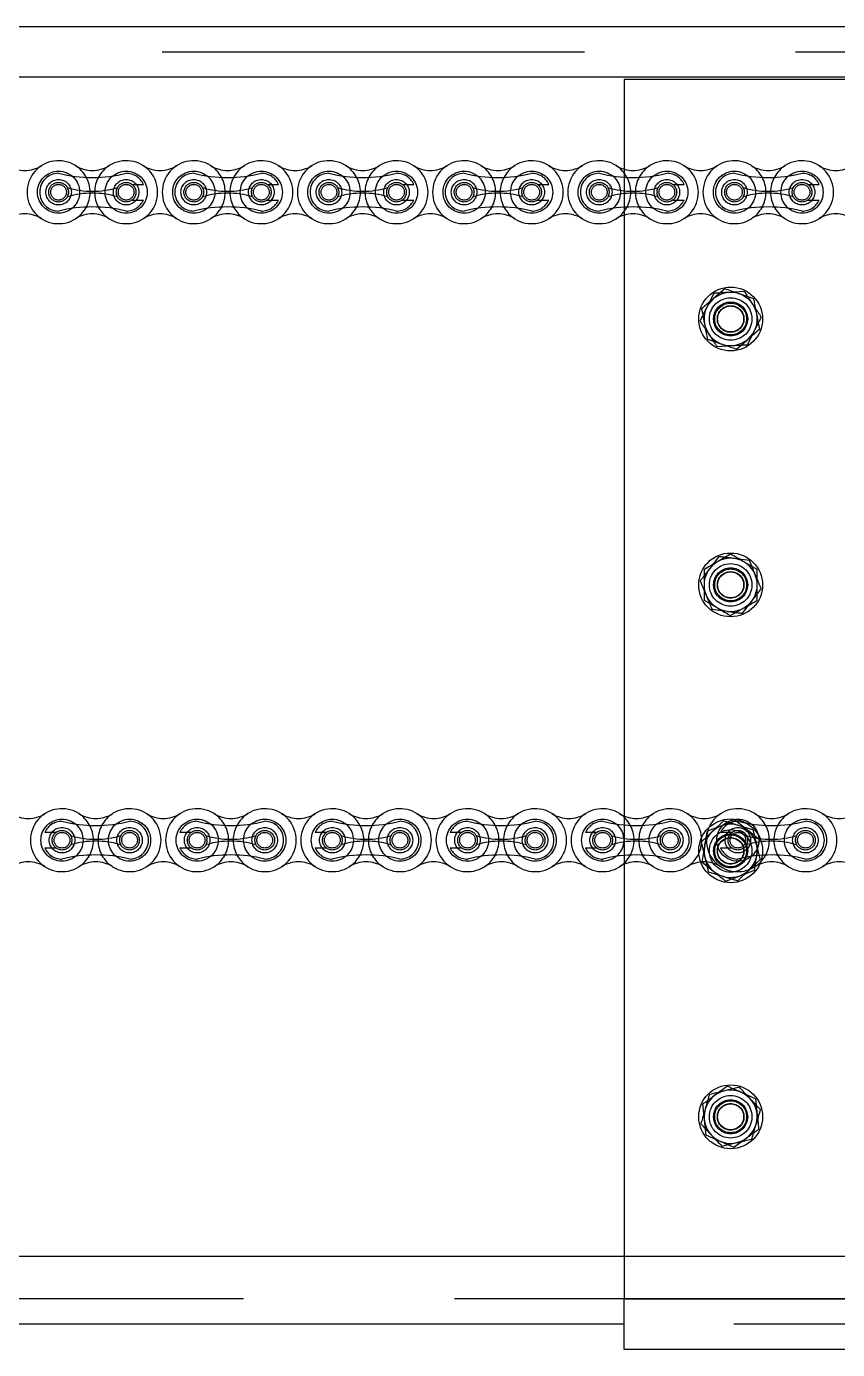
# Model space of a CAD drawing. Header units: metres. Extents: x 0 to 21025, y 0 to 14850.
# Drawn here: x 5375.7 to 5528.1, y 13037.9 to 13286.7 of the extents above; entities that cross this region are included whole.
import ezdxf

# ---------------------------------------------------------------- set-up
doc = ezdxf.new("R2010")
doc.units = ezdxf.units.M
doc.header["$LTSCALE"] = 25
doc.linetypes.add('HIDDEN2', pattern=[4.7625, 3.175, -1.5875])
doc.layers.add('SL4', color=4, linetype='Continuous')
doc.layers.add('ST1', color=7, linetype='HIDDEN2')

msp = doc.modelspace()

# ---------------------------------------------------------------- linework, layer by layer
at = {"layer": 'SL4'}
for p, q in [((4210.539, 13286.681), (5535.514, 13286.681)), ((5535.514, 13277.156), (4210.539, 13277.156)), ((5488.014, 13276.681), (5488.014, 13047.444)), ((5588.014, 13276.681), (5488.014, 13276.681)), ((5506.925, 13237.351), (5504.742, 13235.462)), ((5512.38, 13235.46), (5509.652, 13236.405)), ((5503.649, 13227.903), (5506.376, 13226.957)), ((5509.104, 13226.011), (5511.286, 13227.901)), ((5508.014, 13187.455), (5505.514, 13186.011)), ((5513.014, 13184.568), (5510.514, 13186.011)), ((5503.014, 13178.794), (5505.514, 13177.351)), ((5508.014, 13175.908), (5510.514, 13177.351)), ((5508.93, 13137.382), (5506.232, 13136.353)), ((5513.409, 13133.739), (5511.169, 13135.56)), ((5502.62, 13129.624), (5504.859, 13127.802)), ((5507.099, 13125.981), (5509.796, 13127.009)), ((5509.648, 13087.219), (5506.842, 13086.542)), ((5513.627, 13083.035), (5511.637, 13085.127)), ((5502.402, 13080.327), (5504.391, 13078.236)), ((5506.38, 13076.144), (5509.187, 13076.821)), ((4258.039, 13055.444), (5488.014, 13055.444)), ((5588.014, 13047.444), (5488.014, 13047.444)), ((5488.014, 13037.919), (5488.014, 13047.444)), ((5488.014, 13042.681), (4258.039, 13042.681)), ((5588.014, 13037.919), (5488.014, 13037.919))]:
    msp.add_line(p, q, dxfattribs=at)
for centre, start, end in [((5508.014, 13231.681), 70.8771, 130.8771), ((5508.014, 13231.681), 130.8771, 190.8771), ((5508.014, 13231.681), 10.8771, 70.8771), ((5508.014, 13231.681), 310.8771, 10.8771), ((5508.014, 13231.681), 190.8771, 250.8771), ((5508.014, 13231.681), 250.8771, 310.8771), ((5508.014, 13181.681), 120, 180), ((5508.014, 13181.681), 60, 120), ((5508.014, 13181.681), 0, 60), ((5508.014, 13181.681), 180, 240), ((5508.014, 13181.681), 300, 0), ((5508.014, 13181.681), 240, 300), ((5508.014, 13131.681), 110.8771, 170.8771), ((5508.014, 13131.681), 50.8771, 110.8771), ((5508.014, 13131.681), 350.8771, 50.8771), ((5508.014, 13131.681), 170.8771, 230.8771), ((5508.014, 13131.681), 290.8771, 350.8771), ((5508.014, 13131.681), 230.8771, 290.8771), ((5508.014, 13081.681), 103.56164, 163.56164), ((5508.014, 13081.681), 43.56164, 103.56164), ((5508.014, 13081.681), 343.56164, 43.56164), ((5508.014, 13081.681), 163.56164, 223.56164), ((5508.014, 13081.681), 283.56164, 343.56164), ((5508.014, 13081.681), 223.56164, 283.56164)]:
    msp.add_arc(centre, 5, start, end, dxfattribs=at)
for points, knots in [([(5509.652, 13236.405), (5509.587, 13236.428), (5508.666, 13236.747), (5507.764, 13237.06), (5506.925, 13237.351)], [0, 0, 0, 0, 0.0702006, 1, 1, 1, 1]), ([(5504.742, 13235.462), (5504.69, 13235.417), (5503.953, 13234.779), (5503.231, 13234.154), (5502.559, 13233.573)], [0, 0, 0, 0, 0.0702006, 1, 1, 1, 1]), ([(5512.924, 13232.625), (5512.882, 13232.847), (5512.697, 13233.806), (5512.518, 13234.741), (5512.38, 13235.46)], [0, 0, 0, 0, 0.2318493, 1, 1, 1, 1]), ([(5502.559, 13233.573), (5502.697, 13232.854), (5502.877, 13231.919), (5503.061, 13230.96), (5503.104, 13230.738)], [0, 0, 0, 0, 0.7681507, 1, 1, 1, 1]), ([(5513.469, 13229.79), (5513.432, 13229.985), (5513.254, 13230.908), (5513.07, 13231.867), (5512.924, 13232.625)], [0, 0, 0, 0, 0.2110008, 1, 1, 1, 1]), ([(5503.104, 13230.738), (5503.249, 13229.98), (5503.434, 13229.021), (5503.611, 13228.098), (5503.649, 13227.903)], [0, 0, 0, 0, 0.7889992, 1, 1, 1, 1]), ([(5511.286, 13227.901), (5511.338, 13227.945), (5512.075, 13228.583), (5512.797, 13229.209), (5513.469, 13229.79)], [0, 0, 0, 0, 0.0702006, 1, 1, 1, 1]), ([(5506.376, 13226.957), (5506.441, 13226.935), (5507.362, 13226.615), (5508.264, 13226.302), (5509.104, 13226.011)], [0, 0, 0, 0, 0.0702006, 1, 1, 1, 1]), ([(5510.514, 13186.011), (5510.455, 13186.046), (5509.611, 13186.533), (5508.783, 13187.011), (5508.014, 13187.455)], [0, 0, 0, 0, 0.0702006, 1, 1, 1, 1]), ([(5505.514, 13186.011), (5505.455, 13185.977), (5504.611, 13185.49), (5503.783, 13185.012), (5503.014, 13184.568)], [0, 0, 0, 0, 0.07020058, 1, 1, 1, 1]), ([(5503.014, 13184.568), (5503.014, 13183.837), (5503.014, 13182.884), (5503.014, 13181.908), (5503.014, 13181.681)], [0, 0, 0, 0, 0.7681507, 1, 1, 1, 1]), ([(5513.014, 13181.681), (5513.014, 13181.908), (5513.014, 13182.884), (5513.014, 13183.837), (5513.014, 13184.568)], [0, 0, 0, 0, 0.2318493, 1, 1, 1, 1]), ([(5503.014, 13181.681), (5503.014, 13180.91), (5503.014, 13179.933), (5503.014, 13178.993), (5503.014, 13178.794)], [0, 0, 0, 0, 0.7889992, 1, 1, 1, 1]), ([(5513.014, 13178.794), (5513.014, 13178.993), (5513.014, 13179.933), (5513.014, 13180.91), (5513.014, 13181.681)], [0, 0, 0, 0, 0.2110008, 1, 1, 1, 1]), ([(5505.514, 13177.351), (5505.573, 13177.317), (5506.418, 13176.829), (5507.245, 13176.352), (5508.014, 13175.908)], [0, 0, 0, 0, 0.0702006, 1, 1, 1, 1]), ([(5510.514, 13177.351), (5510.573, 13177.385), (5511.418, 13177.873), (5512.245, 13178.35), (5513.014, 13178.794)], [0, 0, 0, 0, 0.07020058, 1, 1, 1, 1]), ([(5511.169, 13135.56), (5511.116, 13135.603), (5510.36, 13136.218), (5509.619, 13136.821), (5508.93, 13137.382)], [0, 0, 0, 0, 0.0702006, 1, 1, 1, 1]), ([(5503.535, 13135.324), (5503.419, 13134.602), (5503.268, 13133.662), (5503.113, 13132.698), (5503.077, 13132.474)], [0, 0, 0, 0, 0.7681507, 1, 1, 1, 1]), ([(5506.232, 13136.353), (5506.168, 13136.329), (5505.258, 13135.981), (5504.365, 13135.641), (5503.535, 13135.324)], [0, 0, 0, 0, 0.0702006, 1, 1, 1, 1]), ([(5503.077, 13132.474), (5502.955, 13131.713), (5502.8, 13130.748), (5502.651, 13129.82), (5502.62, 13129.624)], [0, 0, 0, 0, 0.7889992, 1, 1, 1, 1]), ([(5512.951, 13130.888), (5512.987, 13131.112), (5513.142, 13132.076), (5513.293, 13133.017), (5513.409, 13133.739)], [0, 0, 0, 0, 0.2318493, 1, 1, 1, 1]), ([(5512.493, 13128.038), (5512.525, 13128.234), (5512.674, 13129.162), (5512.829, 13130.127), (5512.951, 13130.888)], [0, 0, 0, 0, 0.2110008, 1, 1, 1, 1]), ([(5504.859, 13127.802), (5504.912, 13127.759), (5505.669, 13127.144), (5506.41, 13126.541), (5507.099, 13125.981)], [0, 0, 0, 0, 0.0702006, 1, 1, 1, 1]), ([(5509.796, 13127.009), (5509.86, 13127.034), (5510.771, 13127.381), (5511.663, 13127.722), (5512.493, 13128.038)], [0, 0, 0, 0, 0.07020058, 1, 1, 1, 1]), ([(5504.035, 13085.865), (5503.828, 13085.163), (5503.559, 13084.25), (5503.283, 13083.313), (5503.219, 13083.096)], [0, 0, 0, 0, 0.7681507, 1, 1, 1, 1]), ([(5506.842, 13086.542), (5506.775, 13086.526), (5505.828, 13086.297), (5504.899, 13086.073), (5504.035, 13085.865)], [0, 0, 0, 0, 0.0702006, 1, 1, 1, 1]), ([(5511.637, 13085.127), (5511.59, 13085.176), (5510.918, 13085.883), (5510.26, 13086.575), (5509.648, 13087.219)], [0, 0, 0, 0, 0.07020058, 1, 1, 1, 1]), ([(5503.219, 13083.096), (5503, 13082.357), (5502.724, 13081.419), (5502.458, 13080.518), (5502.402, 13080.327)], [0, 0, 0, 0, 0.78899924, 1, 1, 1, 1]), ([(5512.81, 13080.266), (5512.874, 13080.483), (5513.15, 13081.42), (5513.42, 13082.334), (5513.627, 13083.035)], [0, 0, 0, 0, 0.2318493, 1, 1, 1, 1]), ([(5511.993, 13077.498), (5512.049, 13077.688), (5512.315, 13078.589), (5512.592, 13079.527), (5512.81, 13080.266)], [0, 0, 0, 0, 0.2110008, 1, 1, 1, 1]), ([(5504.391, 13078.236), (5504.438, 13078.186), (5505.11, 13077.48), (5505.768, 13076.787), (5506.38, 13076.144)], [0, 0, 0, 0, 0.07020058, 1, 1, 1, 1]), ([(5509.187, 13076.821), (5509.253, 13076.837), (5510.201, 13077.065), (5511.129, 13077.289), (5511.993, 13077.498)], [0, 0, 0, 0, 0.07020058, 1, 1, 1, 1])]:
    msp.add_open_spline(points, degree=3, knots=knots, dxfattribs=at)
at = {"layer": 'ST1'}
for p, q in [((4210.539, 13281.919), (5535.514, 13281.919)), ((5535.514, 13277.156), (4210.539, 13277.156)), ((5395.536, 13256.997), (5397.659, 13256.997)), ((5420.936, 13256.997), (5423.059, 13256.997)), ((5446.336, 13256.997), (5448.459, 13256.997)), ((5471.735, 13256.997), (5473.859, 13256.997)), ((5497.135, 13256.997), (5499.259, 13256.997)), ((5522.535, 13256.997), (5524.659, 13256.997)), ((5395.536, 13254.045), (5397.659, 13254.045)), ((5420.936, 13254.045), (5423.059, 13254.045)), ((5446.336, 13254.045), (5448.459, 13254.045)), ((5471.735, 13254.045), (5473.859, 13254.045)), ((5497.135, 13254.045), (5499.259, 13254.045)), ((5522.535, 13254.045), (5524.659, 13254.045)), ((5510.599, 13236.844), (5507.718, 13236.672)), ((5504.836, 13236.501), (5503.543, 13233.92)), ((5511.192, 13226.861), (5512.485, 13229.442)), ((5505.429, 13226.519), (5508.311, 13226.69)), ((5505.803, 13187.014), (5504.046, 13184.723)), ((5511.527, 13186.263), (5508.665, 13186.639)), ((5504.501, 13177.099), (5507.363, 13176.724)), ((5510.226, 13176.348), (5511.982, 13178.639)), ((5506.676, 13137.298), (5504.579, 13135.314)), ((5381.261, 13135.162), (5379.137, 13135.162)), ((5406.661, 13135.162), (5404.537, 13135.162)), ((5432.061, 13135.162), (5429.937, 13135.162)), ((5457.461, 13135.162), (5455.337, 13135.162)), ((5482.861, 13135.162), (5480.737, 13135.162)), ((5508.261, 13135.162), (5506.137, 13135.162)), ((5512.209, 13135.648), (5509.443, 13136.473)), ((5381.261, 13132.21), (5379.137, 13132.21)), ((5406.661, 13132.21), (5404.537, 13132.21)), ((5432.061, 13132.21), (5429.937, 13132.21)), ((5457.461, 13132.21), (5455.337, 13132.21)), ((5482.861, 13132.21), (5480.737, 13132.21)), ((5508.261, 13132.21), (5506.137, 13132.21)), ((5503.819, 13127.714), (5506.586, 13126.89)), ((5509.352, 13126.065), (5511.45, 13128.048)), ((5507.402, 13087.422), (5505.069, 13085.722)), ((5512.68, 13085.082), (5510.041, 13086.252)), ((5503.348, 13078.281), (5505.987, 13077.11)), ((5508.626, 13075.94), (5510.959, 13077.64)), ((4210.539, 13055.444), (5535.514, 13055.444)), ((5488.014, 13055.444), (5535.514, 13055.444)), ((5535.514, 13047.444), (4210.539, 13047.444)), ((5488.014, 13047.444), (5588.014, 13047.444)), ((5588.014, 13042.681), (5488.014, 13042.681))]:
    msp.add_line(p, q, dxfattribs=at)
for centre, radius in [((5381.729, 13255.521), 3.96), ((5394.429, 13255.521), 3.96), ((5407.129, 13255.521), 3.96), ((5419.829, 13255.521), 3.96), ((5432.529, 13255.521), 3.96), ((5445.228, 13255.521), 3.96), ((5457.928, 13255.521), 3.96), ((5470.628, 13255.521), 3.96), ((5483.328, 13255.521), 3.96), ((5496.028, 13255.521), 3.96), ((5508.728, 13255.521), 3.96), ((5521.428, 13255.521), 3.96), ((5381.729, 13255.521), 2.398), ((5381.729, 13255.521), 1.845), ((5381.729, 13255.521), 1.476), ((5394.429, 13255.521), 2.398), ((5394.429, 13255.521), 1.845), ((5394.429, 13255.521), 1.476), ((5407.129, 13255.521), 2.399), ((5407.129, 13255.521), 1.845), ((5407.129, 13255.521), 1.476), ((5419.829, 13255.521), 2.399), ((5419.829, 13255.521), 1.845), ((5419.829, 13255.521), 1.476), ((5432.529, 13255.521), 2.398), ((5432.529, 13255.521), 1.845), ((5432.529, 13255.521), 1.476), ((5445.228, 13255.521), 2.399), ((5445.228, 13255.521), 1.845), ((5445.228, 13255.521), 1.476), ((5457.928, 13255.521), 2.398), ((5457.928, 13255.521), 1.845), ((5457.928, 13255.521), 1.476), ((5470.628, 13255.521), 2.398), ((5470.628, 13255.521), 1.845), ((5470.628, 13255.521), 1.476), ((5483.328, 13255.521), 2.398), ((5483.328, 13255.521), 1.845), ((5483.328, 13255.521), 1.476), ((5496.028, 13255.521), 2.399), ((5496.028, 13255.521), 1.845), ((5496.028, 13255.521), 1.476), ((5508.728, 13255.521), 2.399), ((5508.728, 13255.521), 1.845), ((5508.728, 13255.521), 1.476), ((5521.428, 13255.521), 2.399), ((5521.428, 13255.521), 1.845), ((5521.428, 13255.521), 1.476), ((5508.014, 13231.681), 6), ((5508.014, 13231.681), 4), ((5508.014, 13231.681), 3.2), ((5508.014, 13231.681), 3), ((5508.014, 13231.681), 2.5), ((5508.014, 13231.681), 2.445), ((5508.014, 13181.681), 6), ((5508.014, 13181.681), 4), ((5508.014, 13181.681), 3.2), ((5508.014, 13181.681), 3), ((5508.014, 13181.681), 2.5), ((5508.014, 13181.681), 2.445), ((5382.368, 13133.686), 3.96), ((5395.068, 13133.686), 3.96), ((5407.768, 13133.686), 3.96), ((5420.468, 13133.686), 3.96), ((5433.168, 13133.686), 3.96), ((5445.868, 13133.686), 3.96), ((5458.568, 13133.686), 3.96), ((5471.268, 13133.686), 3.96), ((5483.968, 13133.686), 3.96), ((5496.668, 13133.686), 3.96), ((5508.014, 13131.681), 6), ((5509.368, 13133.686), 3.96), ((5522.068, 13133.686), 3.96), ((5382.368, 13133.686), 2.399), ((5382.368, 13133.686), 1.845), ((5382.368, 13133.686), 1.476), ((5395.068, 13133.686), 2.399), ((5395.068, 13133.686), 1.845), ((5395.068, 13133.686), 1.476), ((5407.768, 13133.686), 2.399), ((5407.768, 13133.686), 1.845), ((5407.768, 13133.686), 1.476), ((5420.468, 13133.686), 2.399), ((5420.468, 13133.686), 1.845), ((5420.468, 13133.686), 1.476), ((5433.168, 13133.686), 2.399), ((5433.168, 13133.686), 1.845), ((5433.168, 13133.686), 1.476), ((5445.868, 13133.686), 2.398), ((5445.868, 13133.686), 1.845), ((5445.868, 13133.686), 1.476), ((5458.568, 13133.686), 2.398), ((5458.568, 13133.686), 1.845), ((5458.568, 13133.686), 1.476), ((5471.268, 13133.686), 2.398), ((5471.268, 13133.686), 1.845), ((5471.268, 13133.686), 1.476), ((5483.968, 13133.686), 2.398), ((5483.968, 13133.686), 1.845), ((5483.968, 13133.686), 1.476), ((5496.668, 13133.686), 2.398), ((5496.668, 13133.686), 1.845), ((5496.668, 13133.686), 1.476), ((5508.014, 13131.681), 4), ((5508.014, 13131.681), 3.2), ((5508.014, 13131.681), 3), ((5509.368, 13133.686), 2.399), ((5509.368, 13133.686), 1.845), ((5509.368, 13133.686), 1.476), ((5522.068, 13133.686), 2.399), ((5522.068, 13133.686), 1.845), ((5522.068, 13133.686), 1.476), ((5508.014, 13131.681), 2.5), ((5508.014, 13131.681), 2.446), ((5508.014, 13081.681), 6), ((5508.014, 13081.681), 4), ((5508.014, 13081.681), 3.2), ((5508.014, 13081.681), 3), ((5508.014, 13081.681), 2.5), ((5508.014, 13081.681), 2.446)]:
    msp.add_circle(centre, radius, dxfattribs=at)
for centre, radius, start, end in [((5375.379, 13265.514), 5.92, 237.56669, 302.43331), ((5381.729, 13255.521), 5.92, 57.56669, 302.43331), ((5381.729, 13255.521), 3.552, 90, 270), ((5388.079, 13284.618), 26.322, 256.04015, 283.95985), ((5388.079, 13265.514), 5.92, 237.56669, 302.43331), ((5381.729, 13255.521), 5.92, 302.43324, 57.56676), ((5394.429, 13255.521), 5.92, 122.43324, 237.56676), ((5394.429, 13255.521), 5.92, 237.56669, 122.43331), ((5394.429, 13255.521), 3.552, 24.55336, 90), ((5400.779, 13265.514), 5.92, 237.56669, 302.43331), ((5407.129, 13255.521), 5.92, 57.56669, 302.43331), ((5407.129, 13255.521), 3.552, 90, 270), ((5413.479, 13284.618), 26.322, 256.04015, 283.95985), ((5413.479, 13265.514), 5.92, 237.56669, 302.43331), ((5407.129, 13255.521), 5.92, 302.43324, 57.56676), ((5419.829, 13255.521), 5.92, 122.43324, 237.56676), ((5419.829, 13255.521), 5.92, 237.56669, 122.43331), ((5419.829, 13255.521), 3.552, 24.55336, 90), ((5426.179, 13265.514), 5.92, 237.56669, 302.43331), ((5432.529, 13255.521), 5.92, 57.56669, 302.43331), ((5432.529, 13255.521), 3.552, 90, 270), ((5438.879, 13284.618), 26.322, 256.04015, 283.95985), ((5438.879, 13265.514), 5.92, 237.56669, 302.43331), ((5432.529, 13255.521), 5.92, 302.43324, 57.56676), ((5445.228, 13255.521), 5.92, 122.43324, 237.56676), ((5445.228, 13255.521), 5.92, 237.56669, 122.43331), ((5445.228, 13255.521), 3.552, 24.55336, 90), ((5451.578, 13265.514), 5.92, 237.56669, 302.43331), ((5457.928, 13255.521), 5.92, 57.56669, 302.43331), ((5457.928, 13255.521), 3.552, 90, 270), ((5464.278, 13284.618), 26.322, 256.04015, 283.95985), ((5464.278, 13265.514), 5.92, 237.56669, 302.43331), ((5457.928, 13255.521), 5.92, 302.43324, 57.56676), ((5470.628, 13255.521), 5.92, 122.43324, 237.56676), ((5470.628, 13255.521), 5.92, 237.56669, 122.43331), ((5470.628, 13255.521), 3.552, 24.55336, 90), ((5476.978, 13265.514), 5.92, 237.56669, 302.43331), ((5483.328, 13255.521), 5.92, 57.56669, 302.43331), ((5483.328, 13255.521), 3.552, 90, 270), ((5489.678, 13284.618), 26.322, 256.04015, 283.95985), ((5489.678, 13265.514), 5.92, 237.56669, 302.43331), ((5483.328, 13255.521), 5.92, 302.43324, 57.56676), ((5496.028, 13255.521), 5.92, 122.43324, 237.56676), ((5496.028, 13255.521), 5.92, 237.56669, 122.43331), ((5496.028, 13255.521), 3.552, 24.55336, 90), ((5502.378, 13265.514), 5.92, 237.56669, 302.43331), ((5508.728, 13255.521), 5.92, 57.56669, 302.43331), ((5508.728, 13255.521), 3.552, 90, 270), ((5515.078, 13284.618), 26.322, 256.04015, 283.95985), ((5515.078, 13265.514), 5.92, 237.56669, 302.43331), ((5508.728, 13255.521), 5.92, 302.43324, 57.56676), ((5521.428, 13255.521), 5.92, 122.43324, 237.56676), ((5521.428, 13255.521), 5.92, 237.56669, 122.43331), ((5521.428, 13255.521), 3.552, 24.55336, 90), ((5527.778, 13265.514), 5.92, 237.56669, 302.43331), ((5388.079, 13271.874), 16.175, 252.993, 287.007), ((5388.079, 13239.169), 16.175, 72.993, 107.007), ((5413.479, 13271.874), 16.175, 252.993, 287.007), ((5413.479, 13239.169), 16.175, 72.993, 107.007), ((5438.879, 13271.874), 16.175, 252.993, 287.007), ((5438.879, 13239.169), 16.175, 72.993, 107.007), ((5464.278, 13271.874), 16.175, 252.993, 287.007), ((5464.278, 13239.169), 16.175, 72.993, 107.007), ((5489.678, 13271.874), 16.175, 252.993, 287.007), ((5489.678, 13239.169), 16.175, 72.993, 107.007), ((5515.078, 13271.874), 16.175, 252.993, 287.007), ((5515.078, 13239.169), 16.175, 72.993, 107.007), ((5388.079, 13226.424), 26.322, 76.04015, 103.95985), ((5394.429, 13255.521), 3.552, 270, 335.44664), ((5413.479, 13226.424), 26.322, 76.04015, 103.95985), ((5419.829, 13255.521), 3.552, 270, 335.44664), ((5438.879, 13226.424), 26.322, 76.04015, 103.95985), ((5445.228, 13255.521), 3.552, 270, 335.44664), ((5464.278, 13226.424), 26.322, 76.04015, 103.95985), ((5470.628, 13255.521), 3.552, 270, 335.44664), ((5489.678, 13226.424), 26.322, 76.04015, 103.95985), ((5496.028, 13255.521), 3.552, 270, 335.44664), ((5515.078, 13226.424), 26.322, 76.04015, 103.95985), ((5521.428, 13255.521), 3.552, 270, 335.44664), ((5375.379, 13245.528), 5.92, 57.56669, 122.43331), ((5388.079, 13245.528), 5.92, 57.56669, 122.43331), ((5400.779, 13245.528), 5.92, 57.56669, 122.43331), ((5413.479, 13245.528), 5.92, 57.56669, 122.43331), ((5426.179, 13245.528), 5.92, 57.56669, 122.43331), ((5438.879, 13245.528), 5.92, 57.56669, 122.43331), ((5451.578, 13245.528), 5.92, 57.56669, 122.43331), ((5464.278, 13245.528), 5.92, 57.56669, 122.43331), ((5476.978, 13245.528), 5.92, 57.56669, 122.43331), ((5489.678, 13245.528), 5.92, 57.56669, 122.43331), ((5502.378, 13245.528), 5.92, 57.56669, 122.43331), ((5515.078, 13245.528), 5.92, 57.56669, 122.43331), ((5527.778, 13245.528), 5.92, 57.56669, 122.43331), ((5376.018, 13143.679), 5.92, 237.56669, 302.43331), ((5382.368, 13133.686), 5.92, 57.56669, 302.43331), ((5382.368, 13133.686), 3.552, 90, 155.44664), ((5388.718, 13162.783), 26.322, 256.04015, 283.95985), ((5388.718, 13143.679), 5.92, 237.56669, 302.43331), ((5382.368, 13133.686), 5.92, 302.43324, 57.56676), ((5395.068, 13133.686), 5.92, 122.43324, 237.56676), ((5395.068, 13133.686), 5.92, 237.56669, 122.43331), ((5395.068, 13133.686), 3.552, 270, 90), ((5401.418, 13143.679), 5.92, 237.56669, 302.43331), ((5407.768, 13133.686), 5.92, 57.56669, 302.43331), ((5407.768, 13133.686), 3.552, 90, 155.44664), ((5414.118, 13162.783), 26.322, 256.04015, 283.95985), ((5414.118, 13143.679), 5.92, 237.56669, 302.43331), ((5407.768, 13133.686), 5.92, 302.43324, 57.56676), ((5420.468, 13133.686), 5.92, 122.43324, 237.56676), ((5420.468, 13133.686), 5.92, 237.56669, 122.43331), ((5420.468, 13133.686), 3.552, 270, 90), ((5426.818, 13143.679), 5.92, 237.56669, 302.43331), ((5433.168, 13133.686), 5.92, 57.56669, 302.43331), ((5433.168, 13133.686), 3.552, 90, 155.44664), ((5439.518, 13162.783), 26.322, 256.04015, 283.95985), ((5439.518, 13143.679), 5.92, 237.56669, 302.43331), ((5433.168, 13133.686), 5.92, 302.43324, 57.56676), ((5445.868, 13133.686), 5.92, 122.43324, 237.56676), ((5445.868, 13133.686), 5.92, 237.56669, 122.43331), ((5445.868, 13133.686), 3.552, 270, 90), ((5452.218, 13143.679), 5.92, 237.56669, 302.43331), ((5458.568, 13133.686), 5.92, 57.56669, 302.43331), ((5458.568, 13133.686), 3.552, 90, 155.44664), ((5464.918, 13162.783), 26.322, 256.04015, 283.95985), ((5464.918, 13143.679), 5.92, 237.56669, 302.43331), ((5458.568, 13133.686), 5.92, 302.43324, 57.56676), ((5471.268, 13133.686), 5.92, 122.43324, 237.56676), ((5471.268, 13133.686), 5.92, 237.56669, 122.43331), ((5471.268, 13133.686), 3.552, 270, 90), ((5477.618, 13143.679), 5.92, 237.56669, 302.43331), ((5483.968, 13133.686), 5.92, 57.56669, 302.43331), ((5483.968, 13133.686), 3.552, 90, 155.44664), ((5490.318, 13162.783), 26.322, 256.04015, 283.95985), ((5490.318, 13143.679), 5.92, 237.56669, 302.43331), ((5483.968, 13133.686), 5.92, 302.43324, 57.56676), ((5496.668, 13133.686), 5.92, 122.43324, 237.56676), ((5496.668, 13133.686), 5.92, 237.56669, 122.43331), ((5496.668, 13133.686), 3.552, 270, 90), ((5503.018, 13143.679), 5.92, 237.56669, 302.43331), ((5509.368, 13133.686), 5.92, 57.56669, 302.43331), ((5509.368, 13133.686), 3.552, 90, 155.44664), ((5515.718, 13162.783), 26.322, 256.04015, 283.95985), ((5515.718, 13143.679), 5.92, 237.56669, 302.43331), ((5509.368, 13133.686), 5.92, 302.43328, 57.56676), ((5522.068, 13133.686), 5.92, 122.43324, 237.56676), ((5522.068, 13133.686), 5.92, 237.56669, 122.43331), ((5522.068, 13133.686), 3.552, 270, 90), ((5528.418, 13143.679), 5.92, 237.56669, 302.43331), ((5382.368, 13133.686), 3.552, 204.55336, 270), ((5388.718, 13150.039), 16.175, 252.993, 287.007), ((5388.718, 13117.334), 16.175, 72.993, 107.007), ((5407.768, 13133.686), 3.552, 204.55336, 270), ((5414.118, 13150.039), 16.175, 252.993, 287.007), ((5414.118, 13117.334), 16.175, 72.993, 107.007), ((5433.168, 13133.686), 3.552, 204.55336, 270), ((5439.518, 13150.039), 16.175, 252.993, 287.007), ((5439.518, 13117.334), 16.175, 72.993, 107.007), ((5458.568, 13133.686), 3.552, 204.55336, 270), ((5464.918, 13150.039), 16.175, 252.993, 287.007), ((5464.918, 13117.334), 16.175, 72.993, 107.007), ((5483.968, 13133.686), 3.552, 204.55336, 270), ((5490.318, 13150.039), 16.175, 252.993, 287.007), ((5490.318, 13117.334), 16.175, 72.993, 107.007), ((5509.368, 13133.686), 3.552, 204.55336, 270), ((5515.718, 13150.039), 16.175, 252.993, 287.007), ((5515.718, 13117.334), 16.175, 72.993, 107.007), ((5388.718, 13104.589), 26.322, 76.04015, 103.95985), ((5414.118, 13104.589), 26.322, 76.04015, 103.95985), ((5439.518, 13104.589), 26.322, 76.04015, 103.95985), ((5464.918, 13104.589), 26.322, 76.04015, 103.95985), ((5490.318, 13104.589), 26.322, 76.04015, 103.95985), ((5515.718, 13104.589), 26.322, 76.04015, 103.95985), ((5376.018, 13123.693), 5.92, 57.56669, 122.43331), ((5388.718, 13123.693), 5.92, 57.56669, 122.43331), ((5401.418, 13123.693), 5.92, 57.56669, 122.43331), ((5414.118, 13123.693), 5.92, 57.56669, 122.43331), ((5426.818, 13123.693), 5.92, 57.56669, 122.43331), ((5439.518, 13123.693), 5.92, 57.56669, 122.43331), ((5452.218, 13123.693), 5.92, 57.56669, 122.43331), ((5464.918, 13123.693), 5.92, 57.56669, 122.43331), ((5477.618, 13123.693), 5.92, 57.56669, 122.43331), ((5490.318, 13123.693), 5.92, 57.56669, 122.43331), ((5503.018, 13123.693), 5.92, 57.56669, 122.43331), ((5515.718, 13123.693), 5.92, 57.56669, 122.43331), ((5528.418, 13123.693), 5.92, 57.56669, 122.43331)]:
    msp.add_arc(centre, radius, start, end, dxfattribs=at)
for points, knots in [([(5507.718, 13236.672), (5507.649, 13236.668), (5506.676, 13236.611), (5505.723, 13236.554), (5504.836, 13236.501)], [0, 0, 0, 0, 0.0702006, 1, 1, 1, 1]), ([(5510.599, 13236.844), (5510.733, 13236.641), (5511.251, 13235.856), (5511.789, 13235.04), (5512.188, 13234.434)], [0, 0, 0, 0, 0.2575513, 1, 1, 1, 1]), ([(5512.188, 13234.434), (5512.333, 13234.214), (5512.871, 13233.399), (5513.394, 13232.604), (5513.777, 13232.024)], [0, 0, 0, 0, 0.2686336, 1, 1, 1, 1]), ([(5503.543, 13233.92), (5503.513, 13233.859), (5503.076, 13232.987), (5502.649, 13232.133), (5502.251, 13231.339)], [0, 0, 0, 0, 0.07020058, 1, 1, 1, 1]), ([(5512.485, 13229.442), (5512.516, 13229.504), (5512.952, 13230.375), (5513.38, 13231.229), (5513.777, 13232.024)], [0, 0, 0, 0, 0.0702006, 1, 1, 1, 1]), ([(5502.251, 13231.339), (5502.384, 13231.136), (5502.902, 13230.351), (5503.44, 13229.535), (5503.84, 13228.929)], [0, 0, 0, 0, 0.2575513, 1, 1, 1, 1]), ([(5503.84, 13228.929), (5503.984, 13228.71), (5504.522, 13227.894), (5505.046, 13227.1), (5505.429, 13226.519)], [0, 0, 0, 0, 0.2686336, 1, 1, 1, 1]), ([(5508.311, 13226.69), (5508.379, 13226.694), (5509.352, 13226.752), (5510.306, 13226.809), (5511.192, 13226.861)], [0, 0, 0, 0, 0.0702006, 1, 1, 1, 1]), ([(5508.665, 13186.639), (5508.597, 13186.648), (5507.63, 13186.774), (5506.683, 13186.899), (5505.803, 13187.014)], [0, 0, 0, 0, 0.0702006, 1, 1, 1, 1]), ([(5504.046, 13184.723), (5504.005, 13184.669), (5503.411, 13183.896), (5502.83, 13183.137), (5502.29, 13182.433)], [0, 0, 0, 0, 0.0702006, 1, 1, 1, 1]), ([(5511.527, 13186.263), (5511.62, 13186.039), (5511.98, 13185.17), (5512.355, 13184.267), (5512.633, 13183.596)], [0, 0, 0, 0, 0.2575513, 1, 1, 1, 1]), ([(5502.29, 13182.433), (5502.383, 13182.209), (5502.743, 13181.339), (5503.117, 13180.436), (5503.396, 13179.766)], [0, 0, 0, 0, 0.25755135, 1, 1, 1, 1]), ([(5512.633, 13183.596), (5512.733, 13183.354), (5513.108, 13182.451), (5513.472, 13181.573), (5513.739, 13180.93)], [0, 0, 0, 0, 0.2686336, 1, 1, 1, 1]), ([(5503.396, 13179.766), (5503.496, 13179.523), (5503.87, 13178.621), (5504.235, 13177.742), (5504.501, 13177.099)], [0, 0, 0, 0, 0.2686336, 1, 1, 1, 1]), ([(5511.982, 13178.639), (5512.024, 13178.693), (5512.617, 13179.467), (5513.198, 13180.225), (5513.739, 13180.93)], [0, 0, 0, 0, 0.0702006, 1, 1, 1, 1]), ([(5507.363, 13176.724), (5507.431, 13176.715), (5508.398, 13176.588), (5509.345, 13176.464), (5510.226, 13176.348)], [0, 0, 0, 0, 0.0702006, 1, 1, 1, 1]), ([(5509.443, 13136.473), (5509.377, 13136.492), (5508.443, 13136.771), (5507.527, 13137.044), (5506.676, 13137.298)], [0, 0, 0, 0, 0.0702006, 1, 1, 1, 1]), ([(5504.579, 13135.314), (5504.529, 13135.267), (5503.821, 13134.597), (5503.127, 13133.941), (5502.481, 13133.331)], [0, 0, 0, 0, 0.0702006, 1, 1, 1, 1]), ([(5512.209, 13135.648), (5512.265, 13135.412), (5512.483, 13134.497), (5512.71, 13133.546), (5512.878, 13132.84)], [0, 0, 0, 0, 0.2575513, 1, 1, 1, 1]), ([(5502.481, 13133.331), (5502.537, 13133.095), (5502.756, 13132.18), (5502.982, 13131.229), (5503.15, 13130.522)], [0, 0, 0, 0, 0.2575513, 1, 1, 1, 1]), ([(5512.878, 13132.84), (5512.939, 13132.585), (5513.165, 13131.634), (5513.386, 13130.709), (5513.547, 13130.032)], [0, 0, 0, 0, 0.2686336, 1, 1, 1, 1]), ([(5503.15, 13130.522), (5503.211, 13130.267), (5503.438, 13129.317), (5503.658, 13128.391), (5503.819, 13127.714)], [0, 0, 0, 0, 0.2686336, 1, 1, 1, 1]), ([(5511.45, 13128.048), (5511.499, 13128.095), (5512.208, 13128.765), (5512.902, 13129.421), (5513.547, 13130.032)], [0, 0, 0, 0, 0.0702006, 1, 1, 1, 1]), ([(5506.586, 13126.89), (5506.651, 13126.87), (5507.585, 13126.592), (5508.501, 13126.319), (5509.352, 13126.065)], [0, 0, 0, 0, 0.0702006, 1, 1, 1, 1]), ([(5510.041, 13086.252), (5509.979, 13086.28), (5509.087, 13086.675), (5508.214, 13087.062), (5507.402, 13087.422)], [0, 0, 0, 0, 0.0702006, 1, 1, 1, 1]), ([(5505.069, 13085.722), (5505.014, 13085.682), (5504.226, 13085.108), (5503.454, 13084.545), (5502.736, 13084.022)], [0, 0, 0, 0, 0.07020058, 1, 1, 1, 1]), ([(5512.68, 13085.082), (5512.706, 13084.841), (5512.805, 13083.905), (5512.909, 13082.933), (5512.986, 13082.211)], [0, 0, 0, 0, 0.2575513, 1, 1, 1, 1]), ([(5502.736, 13084.022), (5502.762, 13083.781), (5502.862, 13082.845), (5502.965, 13081.873), (5503.042, 13081.151)], [0, 0, 0, 0, 0.2575513, 1, 1, 1, 1]), ([(5503.042, 13081.151), (5503.07, 13080.89), (5503.174, 13079.919), (5503.275, 13078.973), (5503.348, 13078.281)], [0, 0, 0, 0, 0.2686336, 1, 1, 1, 1]), ([(5512.986, 13082.211), (5513.014, 13081.95), (5513.117, 13080.979), (5513.218, 13080.033), (5513.292, 13079.341)], [0, 0, 0, 0, 0.2686336, 1, 1, 1, 1]), ([(5510.959, 13077.64), (5511.014, 13077.681), (5511.802, 13078.255), (5512.574, 13078.818), (5513.292, 13079.341)], [0, 0, 0, 0, 0.07020058, 1, 1, 1, 1]), ([(5505.987, 13077.11), (5506.05, 13077.083), (5506.941, 13076.688), (5507.814, 13076.3), (5508.626, 13075.94)], [0, 0, 0, 0, 0.07020058, 1, 1, 1, 1])]:
    msp.add_open_spline(points, degree=3, knots=knots, dxfattribs=at)

doc.saveas('drawing.dxf')
